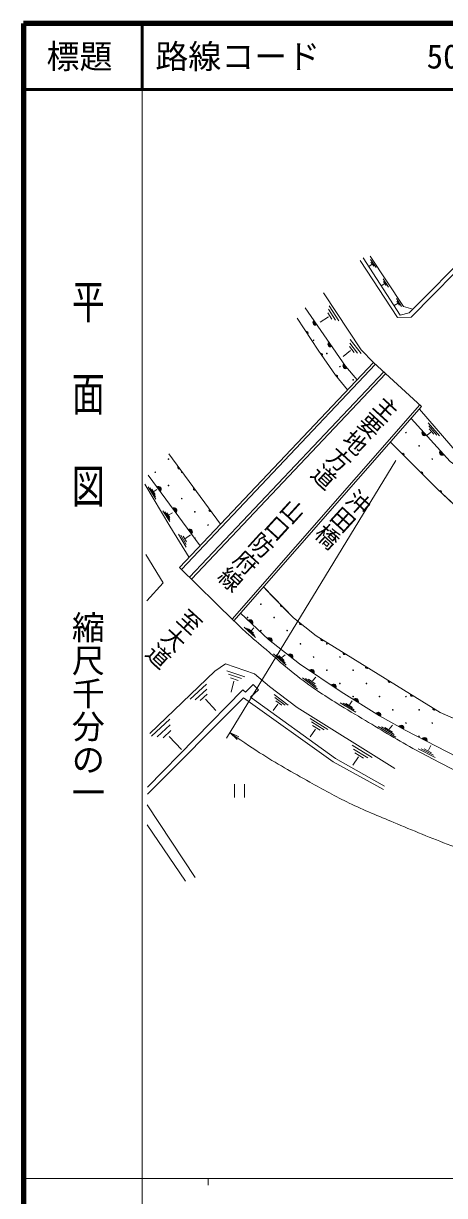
# Model space of a CAD drawing. Units: millimetres, scale not verified. Extents: x 40000 to 680000, y 20000 to 380000.
# Drawn here: x 40000 to 103863, y 202409 to 380000 of the extents above; entities that cross this region are included whole.
import ezdxf
from ezdxf.enums import TextEntityAlignment as Align

# ---------------------------------------------------------------- set-up
doc = ezdxf.new("R2010")
doc.units = ezdxf.units.MM
doc.header["$LTSCALE"] = 1000
for name, color, linetype, lineweight in [('M-BGD', 7, 'Continuous', 13), ('M-STR-HTXT', 7, 'Continuous', 13), ('M-TTL', 2, 'Continuous', 140), ('M-TTL-BAND', 7, 'Continuous', 13), ('M-TTL-LINE', 7, 'Continuous', 50)]:
    doc.layers.add(name, color=color, linetype=linetype, lineweight=lineweight)
doc.layers.add('M-BGD-HTXT', color=7, linetype='Continuous')
doc.layers.add('M-TTL-TXT', color=7, linetype='Continuous')
doc.styles.add('@ＭＳ ゴシック', font='')
doc.styles.add('ＭＳ ゴシック', font='')
doc.styles.get('@ＭＳ ゴシック').set_extended_font_data('@MS Gothic')
doc.styles.get('ＭＳ ゴシック').set_extended_font_data('MS Gothic')

msp = doc.modelspace()

# ---------------------------------------------------------------- linework, layer by layer
at = {"layer": 'M-BGD'}
for p, q in [((92906, 343533), (92365, 343152)), ((92611, 344244), (93472, 343014)), ((92691, 343841), (93121, 343226)), ((94546, 341316), (95340, 340054)), ((94808, 340594), (94270, 340230)), ((94610, 340910), (95007, 340279)), ((96804, 337620), (96206, 337261)), ((96555, 338307), (97353, 337113)), ((96605, 337919), (97004, 337321)), ((82739, 336904), (88856, 328086)), ((86147, 336160), (86790, 335178)), ((86249, 336689), (87321, 335051)), ((86352, 337217), (87852, 334925)), ((81503, 335364), (84696, 330482)), ((86257, 335535), (84989, 334731)), ((89557, 332104), (91196, 329986)), ((84696, 330482), (87301, 326701)), ((89619, 330448), (88482, 329552)), ((89457, 331051), (90160, 330143)), ((89507, 331578), (90678, 330064)), ((93089, 328629), (63679, 297569)), ((93089, 328629), (100388, 321959)), ((93384, 328359), (63965, 297289)), ((94639, 327212), (65180, 296099)), ((94935, 326942), (65466, 295819)), ((88856, 328086), (90594, 325993)), ((87301, 326701), (89148, 324467)), ((100130, 322195), (71678, 289738)), ((100388, 321959), (71928, 289493)), ((98809, 320157), (104711, 313644)), ((101759, 318081), (101215, 317634)), ((101395, 319468), (103104, 317500)), ((101456, 319036), (102676, 317630)), ((101516, 318603), (102248, 317760)), ((95662, 316568), (97875, 314328)), ((62069, 314800), (69881, 304118)), ((69881, 304118), (62069, 314800)), ((97875, 314328), (102720, 309483)), ((58938, 311562), (66778, 300842)), ((66778, 300842), (58938, 311562)), ((60084, 307938), (58908, 309809)), ((60027, 308283), (59187, 309620)), ((59970, 308629), (59466, 309431)), ((59792, 309082), (60237, 309396)), ((102720, 309483), (107810, 304735)), ((62205, 304514), (61142, 306149)), ((62194, 304829), (61435, 305997)), ((62183, 305144), (61727, 305845)), ((62049, 305549), (62611, 305875)), ((64668, 300651), (63502, 302600)), ((64687, 301060), (63854, 302452)), ((64706, 301469), (64206, 302304)), ((64579, 301974), (65320, 302496)), ((58574, 299524), (61208, 295237)), ((63679, 297569), (71928, 289493)), ((61208, 295237), (58707, 292514)), ((80967, 289967), (76418, 294615)), ((77150, 286674), (72930, 290636)), ((84390, 287228), (80967, 289967)), ((75177, 286938), (73464, 288503)), ((75028, 287268), (73804, 288386)), ((74878, 287597), (74144, 288268)), ((74575, 288004), (74956, 288428)), ((81865, 282982), (77150, 286674)), ((103196, 275589), (84390, 287228)), ((79823, 282769), (77934, 284499)), ((79677, 283123), (78327, 284358)), ((79530, 283476), (78721, 284217)), ((79208, 283918), (79702, 284343)), ((88161, 278718), (81865, 282982)), ((70823, 281934), (73581, 281017)), ((71111, 281383), (73081, 280728)), ((71398, 280833), (72580, 280440)), ((84607, 279151), (82308, 280853)), ((84412, 279540), (82770, 280755)), ((84217, 279928), (83231, 280657)), ((83813, 280389), (84346, 280970)), ((65300, 277635), (67773, 279879)), ((66049, 277529), (67815, 279132)), ((71918, 280356), (71493, 278677)), ((66798, 277423), (67858, 278385)), ((67592, 277620), (69176, 275914)), ((78022, 278320), (80163, 276710)), ((78142, 277847), (79671, 276698)), ((78262, 277375), (79179, 276685)), ((90401, 275648), (88048, 277065)), ((94010, 275101), (88161, 278718)), ((89465, 276769), (89826, 277388)), ((78597, 276868), (77853, 275897)), ((90155, 276005), (88475, 277017)), ((89909, 276362), (88901, 276970)), ((119325, 268584), (103196, 275589)), ((59434, 272019), (62178, 274589)), ((60303, 271891), (62263, 273727)), ((83475, 274709), (86163, 273021)), ((83661, 274176), (85581, 272971)), ((83848, 273644), (85000, 272921)), ((97872, 272936), (94010, 275101)), ((95460, 273082), (95960, 273694)), ((61172, 271762), (62348, 272864)), ((62078, 271983), (63986, 270000)), ((84292, 273088), (83502, 271923)), ((96450, 271867), (93804, 273482)), ((96197, 272251), (94307, 273404)), ((95944, 272634), (94810, 273326)), ((107383, 268002), (97872, 272936)), ((89829, 270650), (92892, 268775)), ((90052, 270067), (92240, 268728)), ((102440, 268766), (99856, 270118)), ((102166, 269134), (100321, 270100)), ((101892, 269502), (100785, 270081)), ((101402, 269908), (101783, 270606)), ((90789, 268873), (89932, 267614)), ((90275, 269485), (91588, 268681)), ((72018, 264745), (72018, 262745)), ((73518, 264745), (73518, 262745)), ((58782, 261608), (66049, 250590)), ((58774, 258602), (64575, 250054))]:
    msp.add_line(p, q, dxfattribs=at)
for points in [[(108747, 345577), (98800, 335481), (96702, 335459), (91076, 344099)], [(91500, 344479), (97148, 335816), (98488, 336151), (107954, 345662)], [(92594, 344747), (97617, 337134), (99034, 336700)], [(93089, 328629), (91238, 330534), (85500, 339197)], [(82739, 336904), (88856, 328086), (90594, 325993)], [(81503, 335364), (84696, 330482), (87301, 326701), (89148, 324467)], [(100046, 321568), (106100, 314597), (113002, 309980), (122245, 304287), (130550, 300202), (149497, 293752), (173113, 287196), (205431, 278137), (210388, 276841), (225905, 273805), (233250, 273135), (243185, 273961), (259539, 278579), (294236, 289986), (318669, 296674), (345620, 302605), (375554, 307772), (433075, 315758), (461096, 319748)], [(98809, 320157), (104711, 313644), (110602, 309354), (119562, 303445), (128791, 298619), (140443, 293781), (169299, 285353), (191960, 278867), (216240, 272739), (229010, 270997), (242160, 271422), (250622, 273118), (286316, 284298), (308703, 291331), (319866, 294602), (332815, 297660), (337816, 298866), (343733, 299826), (363938, 303398), (382714, 306613)], [(95662, 316568), (97875, 314328), (102720, 309483), (107810, 304735), (113637, 300262), (119740, 296765), (128357, 292865), (139699, 289181), (170784, 279955), (189121, 274512), (216734, 267680), (228507, 266518), (236711, 266350), (246557, 267288), (250727, 268324), (283029, 278299), (294102, 281826), (306114, 285644), (318263, 289004), (327329, 291370), (354642, 296824), (360782, 297895), (379826, 300786)], [(58387, 310209), (62207, 303853), (65137, 299108)], [(76418, 294615), (77682, 293256), (80967, 289967), (84390, 287228), (103196, 275589), (119325, 268584), (129009, 265185), (147272, 259705), (182539, 249389), (188809, 247446), (199258, 243378), (201282, 242127), (207539, 236572), (211761, 231749), (214373, 228360)], [(72930, 290636), (77150, 286674), (81865, 282982), (88161, 278718), (94010, 275101), (97872, 272936), (107383, 268002), (121216, 262278), (138273, 257120), (156131, 251617), (183871, 243747), (192109, 240867), (196552, 238768), (201441, 235732), (205594, 232517), (207827, 230374), (209412, 228360)], [(59147, 272392), (69015, 281859), (70644, 282975), (75020, 281479), (77327, 279518), (81495, 276333), (96319, 267134)], [(58791, 264297), (73294, 279046), (73660, 278696), (74862, 279860), (75665, 279035), (74441, 277924), (87335, 268628), (94767, 264444)], [(58806, 263200), (73384, 277827), (86965, 268107), (94611, 263950)]]:
    msp.add_lwpolyline(points, dxfattribs=at)
for centre in [(84000, 332001), (84000, 332001), (86001, 330000), (88001, 328000), (88001, 328000), (90001, 326001), (98000, 318000), (100000, 316000), (100000, 316000), (62001, 314000), (102000, 314001), (60001, 312000), (60001, 312000), (64001, 312001), (64001, 312001), (62001, 310001), (64000, 308000), (64000, 308000), (66000, 306001), (68001, 304000), (68001, 304000), (66000, 302001), (76001, 292000), (76001, 292000), (74001, 290000), (78000, 290000), (76001, 288000), (76001, 288000), (80000, 288001), (80000, 288001), (82000, 286001), (86001, 286000), (84001, 284000), (84001, 284000), (88001, 284000), (88001, 284000), (86001, 282001), (90001, 282001), (88001, 280001), (88001, 280001), (92000, 280001), (92000, 280001), (90000, 278000), (94001, 278001), (98001, 278001), (96000, 276000), (96000, 276000), (100001, 276001), (100001, 276001), (98000, 274000), (102001, 274000), (100000, 272001), (100000, 272001)]:
    msp.add_circle(centre, 50, dxfattribs=at)
for centre, radius, start, end in [((84293, 334664), 400, 124.74792, 304.74792), ((84293, 334664), 300, 124.74792, 304.74792), ((84293, 334664), 200, 124.74792, 304.74792), ((84293, 334664), 100, 124.74792, 304.74792), ((82960, 333136), 200, 303.18322, 123.18322), ((82960, 333136), 100, 303.18322, 123.18322), ((86573, 331378), 400, 124.74792, 304.74792), ((86573, 331378), 300, 124.74792, 304.74792), ((86573, 331378), 200, 124.74792, 304.74792), ((86573, 331378), 100, 124.74792, 304.74792), ((85166, 329800), 200, 304.56592, 124.56592), ((85166, 329800), 100, 304.56592, 124.56592), ((88852, 328091), 400, 124.74792, 304.74792), ((88852, 328091), 300, 124.74792, 304.74792), ((88852, 328091), 200, 124.74792, 304.74792), ((88852, 328091), 100, 124.74792, 304.74792), ((87452, 326518), 200, 309.58585, 129.58585), ((87452, 326518), 100, 309.58585, 129.58585), ((100822, 317936), 400, 132.18572, 312.18572), ((100822, 317936), 300, 132.18572, 312.18572), ((100822, 317936), 200, 132.18572, 312.18572), ((100822, 317936), 100, 132.18572, 312.18572), ((97535, 314672), 200, 314.64578, 134.64578), ((97535, 314672), 100, 314.64578, 134.64578), ((103508, 314972), 400, 132.18572, 312.18572), ((103508, 314972), 300, 132.18572, 312.18572), ((103508, 314972), 200, 132.18572, 312.18572), ((103508, 314972), 100, 132.18572, 312.18572), ((63614, 312688), 200, 126.17966, 306.17966), ((63614, 312688), 100, 126.17966, 306.17966), ((100361, 311841), 200, 315, 135), ((100361, 311841), 100, 315, 135), ((60497, 309431), 400, 306.17747, 126.17747), ((60497, 309431), 300, 306.17747, 126.17747), ((60497, 309431), 200, 306.17747, 126.17747), ((60497, 309431), 100, 306.17747, 126.17747), ((65975, 309459), 200, 126.17966, 306.17966), ((65975, 309459), 100, 126.17966, 306.17966), ((103206, 309030), 200, 316.99285, 136.99285), ((103206, 309030), 100, 316.99285, 136.99285), ((62858, 306202), 400, 306.17747, 126.17747), ((62858, 306202), 300, 306.17747, 126.17747), ((62858, 306202), 200, 306.17747, 126.17747), ((62858, 306202), 100, 306.17747, 126.17747), ((68336, 306230), 200, 126.17966, 306.17966), ((68336, 306230), 100, 126.17966, 306.17966), ((65219, 302973), 400, 306.17747, 126.17747), ((65219, 302973), 300, 306.17747, 126.17747), ((65219, 302973), 200, 306.17747, 126.17747), ((65219, 302973), 100, 306.17747, 126.17747), ((79172, 291800), 200, 134.38334, 314.38334), ((79172, 291800), 100, 134.38334, 314.38334), ((74394, 289261), 400, 316.80218, 136.80218), ((74394, 289261), 300, 316.80218, 136.80218), ((74394, 289261), 200, 316.80218, 136.80218), ((74394, 289261), 100, 316.80218, 136.80218), ((82087, 289071), 200, 141.34019, 321.34019), ((82087, 289071), 100, 141.34019, 321.34019), ((77323, 286538), 400, 321.94077, 141.94077), ((77323, 286538), 300, 321.94077, 141.94077), ((77323, 286538), 200, 321.94077, 141.94077), ((77323, 286538), 100, 321.94077, 141.94077), ((85283, 286675), 200, 148.24598, 328.24598), ((85283, 286675), 100, 148.24598, 328.24598), ((80473, 284072), 400, 321.94077, 141.94077), ((80473, 284072), 300, 321.94077, 141.94077), ((80473, 284072), 200, 321.94077, 141.94077), ((80473, 284072), 100, 321.94077, 141.94077), ((88684, 284570), 200, 148.24598, 328.24598), ((88684, 284570), 100, 148.24598, 328.24598), ((92086, 282465), 200, 148.24598, 328.24598), ((92086, 282465), 100, 148.24598, 328.24598), ((83713, 281731), 400, 325.89002, 145.89002), ((83713, 281731), 300, 325.89002, 145.89002), ((83713, 281731), 200, 325.89002, 145.89002), ((83713, 281731), 100, 325.89002, 145.89002), ((87025, 279487), 400, 325.89002, 145.89002), ((87025, 279487), 300, 325.89002, 145.89002), ((87025, 279487), 200, 325.89002, 145.89002), ((87025, 279487), 100, 325.89002, 145.89002), ((95487, 280360), 200, 148.24598, 328.24598), ((95487, 280360), 100, 148.24598, 328.24598), ((90396, 277336), 400, 328.27064, 148.27064), ((90396, 277336), 300, 328.27064, 148.27064), ((90396, 277336), 200, 328.27064, 148.27064), ((90396, 277336), 100, 328.27064, 148.27064), ((98888, 278255), 200, 148.24598, 328.24598), ((98888, 278255), 100, 148.24598, 328.24598), ((93798, 275232), 400, 328.27064, 148.27064), ((93798, 275232), 300, 328.27064, 148.27064), ((93798, 275232), 200, 328.27064, 148.27064), ((93798, 275232), 100, 328.27064, 148.27064), ((102289, 276150), 200, 148.24598, 328.24598), ((102289, 276150), 100, 148.24598, 328.24598), ((97282, 273267), 400, 330.72093, 150.72093), ((97282, 273267), 300, 330.72093, 150.72093), ((97282, 273267), 200, 330.72093, 150.72093), ((97282, 273267), 100, 330.72093, 150.72093), ((100822, 271406), 400, 332.58065, 152.58065), ((100822, 271406), 300, 332.58065, 152.58065), ((100822, 271406), 200, 332.58065, 152.58065), ((100822, 271406), 100, 332.58065, 152.58065)]:
    msp.add_arc(centre, radius, start, end, dxfattribs=at)
msp.add_open_spline([(71928, 289493), (72551, 288895), (73157, 288279), (73797, 287699), (74774, 286811), (75800, 285978), (76803, 285119), (78246, 283882), (79643, 282591), (81134, 281413), (82252, 280530), (83413, 279702), (84587, 278897), (85571, 278224), (86582, 277593), (87594, 276962), (89005, 276083), (90437, 275237), (91866, 274387), (94412, 272874), (96935, 271319), (99531, 269892), (102083, 268491), (104688, 267189), (107301, 265904), (108324, 265400), (109343, 264882), (110396, 264445), (111381, 264036), (112401, 263722), (113403, 263358), (115592, 262563), (117769, 261734), (119967, 260962), (121824, 260309), (123689, 259675), (125563, 259072), (128028, 258278), (130515, 257554), (132990, 256794), (136739, 255644), (140484, 254481), (144235, 253338), (149426, 251755), (154626, 250204), (159819, 248627), (163526, 247501), (167225, 246346), (170937, 245233), (176962, 243428), (183004, 241683), (189038, 239909)], degree=3, knots=[0, 0, 0, 0, 1, 1, 1, 2, 2, 2, 3, 3, 3, 4, 4, 4, 5, 5, 5, 6, 6, 6, 7, 7, 7, 8, 8, 8, 9, 9, 9, 10, 10, 10, 11, 11, 11, 12, 12, 12, 13, 13, 13, 14, 14, 14, 15, 15, 15, 16, 16, 16, 17, 17, 17, 17], dxfattribs=at)
at = {"layer": 'M-STR-HTXT'}
for p, q in [((96476, 313798), (70789, 271695)), ((71310, 272549), (72687, 271905)), ((71310, 272549), (72404, 271493))]:
    msp.add_line(p, q, dxfattribs=at)
msp.add_open_spline([(71310, 272549), (72813, 271533), (74285, 270469), (75820, 269502), (78301, 267940), (80851, 266488), (83411, 265059), (85391, 263954), (87374, 262851), (89417, 261867), (91624, 260803), (93899, 259886), (96159, 258942), (99023, 257746), (101881, 256528), (104799, 255470), (107248, 254582), (109743, 253824), (112234, 253059), (117409, 251470), (122629, 250032), (127831, 248538), (134357, 246663), (140894, 244827), (147422, 242962), (154022, 241077), (160624, 239201), (167215, 237286), (171539, 236029), (175821, 234618), (180175, 233468), (183085, 232699), (186016, 232008), (188966, 231408), (191663, 230860), (194379, 230395), (197104, 230002), (199973, 229587), (202853, 229224), (205744, 228997), (210586, 228617), (215446, 228342), (220303, 228398), (226175, 228466), (232058, 228797), (237885, 229529), (244626, 230375), (251253, 231961), (257916, 233290), (264587, 234621), (271230, 236092), (277883, 237510), (287356, 239528), (296832, 241532), (306291, 243613), (311093, 244669), (315875, 245820), (320682, 246853), (325946, 247984), (331232, 249012), (336506, 250093), (341404, 251097), (346287, 252176), (351199, 253107), (356234, 254062), (361289, 254909), (366345, 255744), (372916, 256831), (379512, 257769), (386087, 258834), (397198, 260633), (408279, 262618), (419392, 264410), (431210, 266315), (443064, 267999), (454882, 269910), (459018, 270579), (463145, 271303), (467277, 271999)], degree=3, knots=[0, 0, 0, 0, 1, 1, 1, 2, 2, 2, 3, 3, 3, 4, 4, 4, 5, 5, 5, 6, 6, 6, 7, 7, 7, 8, 8, 8, 9, 9, 9, 10, 10, 10, 11, 11, 11, 12, 12, 12, 13, 13, 13, 14, 14, 14, 15, 15, 15, 16, 16, 16, 17, 17, 17, 18, 18, 18, 19, 19, 19, 20, 20, 20, 21, 21, 21, 22, 22, 22, 23, 23, 23, 24, 24, 24, 25, 25, 25, 26, 26, 26, 26], dxfattribs=at)
at = {"layer": 'M-TTL'}
for p, q in [((40000, 380000), (40000, 20000)), ((680000, 380000), (40000, 380000))]:
    msp.add_line(p, q, dxfattribs=at)
at = {"layer": 'M-TTL-BAND'}
for p, q in [((58000, 370000), (58000, 20000)), ((40000, 205000), (579000, 205000)), ((68000, 205000), (68000, 204000))]:
    msp.add_line(p, q, dxfattribs=at)
at = {"layer": 'M-TTL-LINE'}
for p, q in [((58000, 380000), (58000, 370000)), ((40000, 370000), (680000, 370000))]:
    msp.add_line(p, q, dxfattribs=at)

# ---------------------------------------------------------------- texts
at = {"layer": 'M-BGD-HTXT', "style": '@ＭＳ ゴシック'}
msp.add_text('主要地方道\u3000山口防府線', height=2566, rotation=227.655, dxfattribs=at).set_placement((81674, 310142), align=Align.BOTTOM_CENTER)
for s, p in [('沖田橋', (88453, 304880)), ('至大道', (62842, 286788))]:
    msp.add_text(s, height=2566, rotation=227.655, dxfattribs=at).set_placement(p, align=Align.MIDDLE_CENTER)
at = {"layer": 'M-TTL-BAND', "style": '@ＭＳ ゴシック', "width": 1.4}
msp.add_text('平  面  図', height=3666, rotation=270, dxfattribs=at).set_placement((49777, 306475), align=Align.MIDDLE_RIGHT)
at = {"layer": 'M-TTL-BAND', "style": '@ＭＳ ゴシック'}
msp.add_text('縮尺千分の一', height=3666, rotation=270, dxfattribs=at).set_placement((49777, 261030), align=Align.MIDDLE_RIGHT)
at = {"layer": 'M-TTL-TXT', "style": 'ＭＳ ゴシック'}
msp.add_text('標題', height=3666, dxfattribs=at).set_placement((48500, 375000), align=Align.MIDDLE_CENTER)
for s, p in [('路線コード', (60000, 375000)), ('502', (101142, 375000))]:
    msp.add_text(s, height=3666, dxfattribs=at).set_placement(p, align=Align.MIDDLE_LEFT)

doc.saveas('drawing.dxf')
